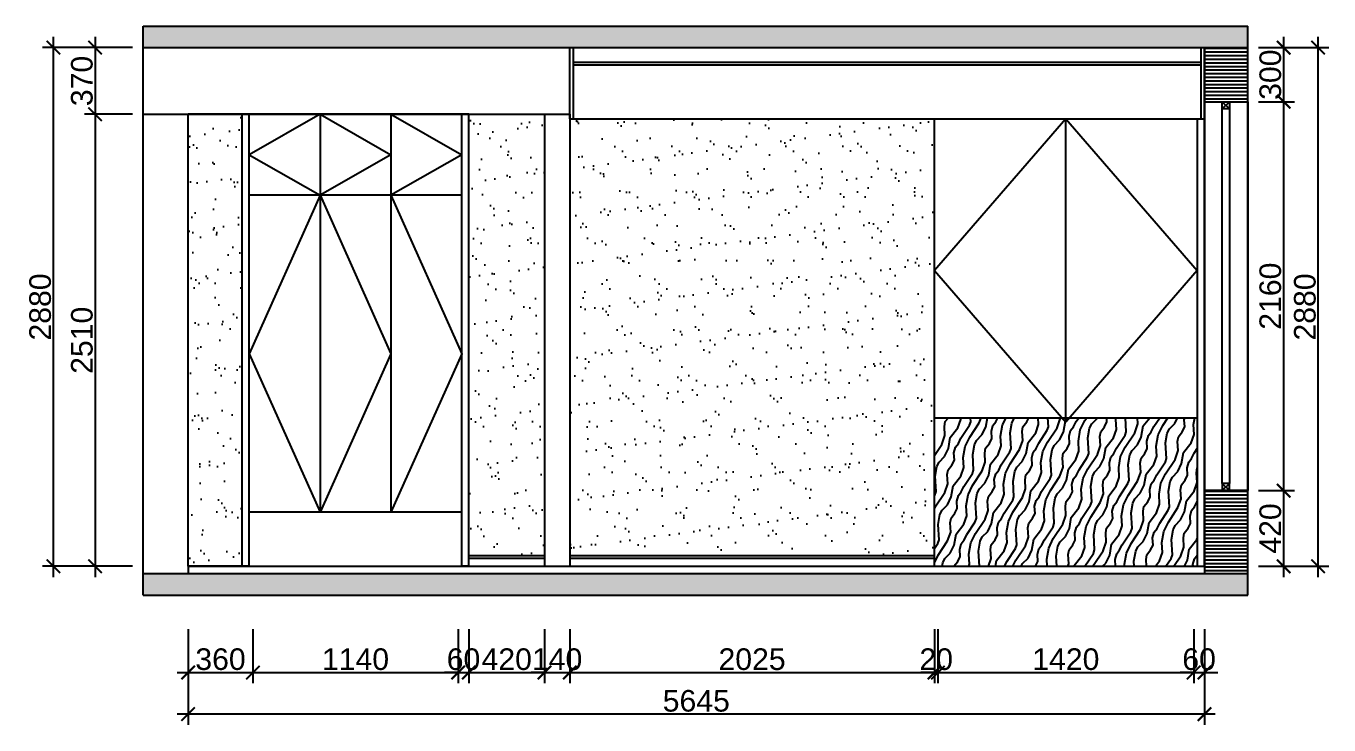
# Model space of a CAD drawing. Header units: millimetres. Extents: x 84840 to 206424, y -288515 to -124389.
# Drawn here: x 143563 to 150799, y -201797 to -197916 of the extents above; entities that cross this region are included whole.
import ezdxf

# ---------------------------------------------------------------- set-up
doc = ezdxf.new("R2010")
doc.units = ezdxf.units.MM
doc.header["$PDMODE"] = 3
doc.layers.add('8', color=8, linetype='Continuous')
doc.layers.add('HAT【填充】', color=250, linetype='Continuous')
doc.styles.add('Arial', font='arial.ttf')
doc.dimstyles.new('1比60', dxfattribs={"dimscale": 60, "dimtxt": 2, "dimasz": 1.25, "dimexe": 1, "dimexo": 1, "dimgap": 0.2, "dimtad": 1, "dimdec": 0, "dimrnd": 0.005, "dimzin": 0, "dimdsep": 46, "dimtxsty": 'Arial', "dimblk": 'ARCHTICK', "dimcen": 0.125, "dimdle": 1, "dimclrd": 44, "dimclre": 44, "dimclrt": 50, "dimadec": 0, "dimazin": 0, "dimtfac": 1, "dimtdec": 0, "dimtix": 1, "dimtmove": 2, "dimatfit": 3, "dimldrblk": 'DOT', "dimfxl": 4, "dimfxlon": 1, "dimtvp": 1, "dimtolj": 1, "dimtzin": 0, "dimarcsym": 0})

# ---------------------------------------------------------------- blocks, each defined once
blk = doc.blocks.new('_ArchTick')
at = {"color": 0, "linetype": 'ByBlock', "const_width": 0.15}
blk.add_lwpolyline([(-0.5, -0.5), (0.5, 0.5)], dxfattribs=at)
blk = doc.blocks.new('*D105')
at = {"color": 44, "lineweight": -2}
for p, q in [((143947.1, -197976.3), (143947.1, -198466.3)), ((144153.9, -198036.3), (143887.1, -198036.3)), ((144153.9, -198406.3), (143887.1, -198406.3))]:
    blk.add_line(p, q, dxfattribs=at)
at = {"layer": 'Defpoints', "color": 0}
for p in [(144213.9, -198036.3), (143947.1, -198406.3), (144213.9, -198406.3)]:
    blk.add_point(p, dxfattribs=at)
at = {"color": 44, "lineweight": -2, "xscale": 75, "yscale": 75, "zscale": 75}
for p, rotation in [((143947.1, -198036.3), 90), ((143947.1, -198406.3), 270)]:
    blk.add_blockref('_ArchTick', p, dxfattribs=dict(at, rotation=rotation))
at = {"color": 50, "insert": (143873.8, -198221.3), "char_height": 120, "attachment_point": 5, "rotation": 90, "style": 'Arial'}
blk.add_mtext('\\A1;370', dxfattribs=at)
blk = doc.blocks.new('_Dot')
at = {"color": 0, "linetype": 'ByBlock', "lineweight": -2}
blk.add_line((-0.5, 0), (-1, 0), dxfattribs=at)
at = {"color": 0, "linetype": 'ByBlock', "const_width": 0.5}
blk.add_lwpolyline([(-0.25, 0, 1), (0.25, 0, 1)], format="xyb", close=True, dxfattribs=at)
blk = doc.blocks.new('*D106')
at = {"color": 44, "lineweight": -2}
for p, q in [((143947.1, -198346.3), (143947.1, -200976.3)), ((144153.9, -198406.3), (143887.1, -198406.3)), ((144153.9, -200916.3), (143887.1, -200916.3))]:
    blk.add_line(p, q, dxfattribs=at)
at = {"layer": 'Defpoints', "color": 0}
for p in [(144213.9, -198406.3), (143947.1, -200916.3), (144213.9, -200916.3)]:
    blk.add_point(p, dxfattribs=at)
at = {"color": 44, "lineweight": -2, "xscale": 75, "yscale": 75, "zscale": 75}
for p, rotation in [((143947.1, -198406.3), 90), ((143947.1, -200916.3), 270)]:
    blk.add_blockref('_ArchTick', p, dxfattribs=dict(at, rotation=rotation))
at = {"color": 50, "insert": (143873.9, -199661.3), "char_height": 120, "attachment_point": 5, "rotation": 90, "style": 'Arial'}
blk.add_mtext('\\A1;2510', dxfattribs=at)
blk = doc.blocks.new('*D107')
at = {"color": 44, "lineweight": -2}
for p, q in [((143715.4, -200976.3), (143715.4, -197976.3)), ((143887.1, -198036.3), (143655.4, -198036.3)), ((143887.1, -200916.3), (143655.4, -200916.3))]:
    blk.add_line(p, q, dxfattribs=at)
at = {"layer": 'Defpoints', "color": 0}
for p in [(143715.4, -198036.3), (143947.1, -198036.3), (143947.1, -200916.3)]:
    blk.add_point(p, dxfattribs=at)
at = {"color": 44, "lineweight": -2, "xscale": 75, "yscale": 75, "zscale": 75}
for p, rotation in [((143715.4, -198036.3), 90), ((143715.4, -200916.3), 270)]:
    blk.add_blockref('_ArchTick', p, dxfattribs=dict(at, rotation=rotation))
at = {"color": 50, "insert": (143642.1, -199476.3), "char_height": 120, "attachment_point": 5, "rotation": 90, "style": 'Arial'}
blk.add_mtext('\\A1;2880', dxfattribs=at)
blk = doc.blocks.new('*D185')
at = {"color": 44, "lineweight": -2}
for p, q in [((144463.2, -201266.2), (144463.2, -201566.2)), ((144823.2, -201266.2), (144823.2, -201566.2)), ((144403.2, -201506.2), (144883.2, -201506.2))]:
    blk.add_line(p, q, dxfattribs=at)
at = {"layer": 'Defpoints', "color": 0}
for p in [(144463.2, -200916.3), (144823.2, -200916.3), (144823.2, -201506.2)]:
    blk.add_point(p, dxfattribs=at)
at = {"color": 44, "lineweight": -2, "xscale": 75, "yscale": 75, "zscale": 75, "rotation": 180}
blk.add_blockref('_ArchTick', (144463.2, -201506.2), dxfattribs=at)
at = {"color": 44, "lineweight": -2, "xscale": 75, "yscale": 75, "zscale": 75}
blk.add_blockref('_ArchTick', (144823.2, -201506.2), dxfattribs=at)
at = {"color": 50, "insert": (144643.2, -201432.8), "char_height": 120, "attachment_point": 5, "style": 'Arial'}
blk.add_mtext('\\A1;360', dxfattribs=at)
blk = doc.blocks.new('*D186')
at = {"color": 44, "lineweight": -2}
for p, q in [((144823.2, -201266.2), (144823.2, -201566.2)), ((145962.7, -201266.2), (145962.7, -201566.2)), ((144763.2, -201506.2), (146022.7, -201506.2))]:
    blk.add_line(p, q, dxfattribs=at)
at = {"layer": 'Defpoints', "color": 0}
for p in [(144823.2, -200916.3), (145962.7, -200916.3), (145962.7, -201506.2)]:
    blk.add_point(p, dxfattribs=at)
at = {"color": 44, "lineweight": -2, "xscale": 75, "yscale": 75, "zscale": 75, "rotation": 180}
blk.add_blockref('_ArchTick', (144823.2, -201506.2), dxfattribs=at)
at = {"color": 44, "lineweight": -2, "xscale": 75, "yscale": 75, "zscale": 75}
blk.add_blockref('_ArchTick', (145962.7, -201506.2), dxfattribs=at)
at = {"color": 50, "insert": (145392.9, -201432.9), "char_height": 120, "attachment_point": 5, "style": 'Arial'}
blk.add_mtext('\\A1;1140', dxfattribs=at)
blk = doc.blocks.new('*D187')
at = {"color": 44, "lineweight": -2}
for p, q in [((145962.7, -201266.2), (145962.7, -201566.2)), ((146022.7, -201266.2), (146022.7, -201566.2)), ((145962.7, -201506.2), (145887.7, -201506.2)), ((145962.7, -201506.2), (146022.7, -201506.2)), ((146022.7, -201506.2), (146097.7, -201506.2))]:
    blk.add_line(p, q, dxfattribs=at)
at = {"layer": 'Defpoints', "color": 0}
for p in [(145962.7, -200916.3), (146022.7, -200916.3), (146022.7, -201506.2)]:
    blk.add_point(p, dxfattribs=at)
at = {"color": 44, "lineweight": -2, "xscale": 75, "yscale": 75, "zscale": 75}
blk.add_blockref('_ArchTick', (145962.7, -201506.2), dxfattribs=at)
at = {"color": 44, "lineweight": -2, "xscale": 75, "yscale": 75, "zscale": 75, "rotation": 180}
blk.add_blockref('_ArchTick', (146022.7, -201506.2), dxfattribs=at)
at = {"color": 50, "insert": (145992.7, -201432.9), "char_height": 120, "attachment_point": 5, "style": 'Arial'}
blk.add_mtext('\\A1;60', dxfattribs=at)
blk = doc.blocks.new('*D188')
at = {"color": 44, "lineweight": -2}
for p, q in [((146022.7, -201266.2), (146022.7, -201566.2)), ((146442.7, -201266.2), (146442.7, -201566.2)), ((145962.7, -201506.2), (146502.7, -201506.2))]:
    blk.add_line(p, q, dxfattribs=at)
at = {"layer": 'Defpoints', "color": 0}
for p in [(146022.7, -200916.3), (146442.7, -200916.3), (146442.7, -201506.2)]:
    blk.add_point(p, dxfattribs=at)
at = {"color": 44, "lineweight": -2, "xscale": 75, "yscale": 75, "zscale": 75, "rotation": 180}
blk.add_blockref('_ArchTick', (146022.7, -201506.2), dxfattribs=at)
at = {"color": 44, "lineweight": -2, "xscale": 75, "yscale": 75, "zscale": 75}
blk.add_blockref('_ArchTick', (146442.7, -201506.2), dxfattribs=at)
at = {"color": 50, "insert": (146232.7, -201432.9), "char_height": 120, "attachment_point": 5, "style": 'Arial'}
blk.add_mtext('\\A1;420', dxfattribs=at)
blk = doc.blocks.new('*D189')
at = {"color": 44, "lineweight": -2}
for p, q in [((146442.7, -201266.2), (146442.7, -201566.2)), ((146582.7, -201266.2), (146582.7, -201566.2)), ((146442.7, -201506.2), (146367.7, -201506.2)), ((146442.7, -201506.2), (146582.7, -201506.2)), ((146582.7, -201506.2), (146657.7, -201506.2))]:
    blk.add_line(p, q, dxfattribs=at)
at = {"layer": 'Defpoints', "color": 0}
for p in [(146442.7, -200916.3), (146582.7, -200916.3), (146582.7, -201506.2)]:
    blk.add_point(p, dxfattribs=at)
at = {"color": 44, "lineweight": -2, "xscale": 75, "yscale": 75, "zscale": 75}
blk.add_blockref('_ArchTick', (146442.7, -201506.2), dxfattribs=at)
at = {"color": 44, "lineweight": -2, "xscale": 75, "yscale": 75, "zscale": 75, "rotation": 180}
blk.add_blockref('_ArchTick', (146582.7, -201506.2), dxfattribs=at)
at = {"color": 50, "insert": (146512.7, -201432.9), "char_height": 120, "attachment_point": 5, "style": 'Arial'}
blk.add_mtext('\\A1;140', dxfattribs=at)
blk = doc.blocks.new('*D190')
at = {"color": 44, "lineweight": -2}
for p, q in [((146582.7, -201266.2), (146582.7, -201566.2)), ((148607.7, -201266.2), (148607.7, -201566.2)), ((146522.7, -201506.2), (148667.7, -201506.2))]:
    blk.add_line(p, q, dxfattribs=at)
at = {"layer": 'Defpoints', "color": 0}
for p in [(146582.7, -200916.3), (148607.7, -200916.3), (148607.7, -201506.2)]:
    blk.add_point(p, dxfattribs=at)
at = {"color": 44, "lineweight": -2, "xscale": 75, "yscale": 75, "zscale": 75, "rotation": 180}
blk.add_blockref('_ArchTick', (146582.7, -201506.2), dxfattribs=at)
at = {"color": 44, "lineweight": -2, "xscale": 75, "yscale": 75, "zscale": 75}
blk.add_blockref('_ArchTick', (148607.7, -201506.2), dxfattribs=at)
at = {"color": 50, "insert": (147595.2, -201432.9), "char_height": 120, "attachment_point": 5, "style": 'Arial'}
blk.add_mtext('\\A1;2025', dxfattribs=at)
blk = doc.blocks.new('*D191')
at = {"color": 44, "lineweight": -2}
for p, q in [((148607.7, -201266.2), (148607.7, -201566.2)), ((148627.7, -201266.2), (148627.7, -201566.2)), ((148607.7, -201506.2), (148532.7, -201506.2)), ((148607.7, -201506.2), (148627.7, -201506.2)), ((148627.7, -201506.2), (148702.7, -201506.2))]:
    blk.add_line(p, q, dxfattribs=at)
at = {"layer": 'Defpoints', "color": 0}
for p in [(148607.7, -200916.3), (148627.7, -200916.3), (148627.7, -201506.2)]:
    blk.add_point(p, dxfattribs=at)
at = {"color": 44, "lineweight": -2, "xscale": 75, "yscale": 75, "zscale": 75}
blk.add_blockref('_ArchTick', (148607.7, -201506.2), dxfattribs=at)
at = {"color": 44, "lineweight": -2, "xscale": 75, "yscale": 75, "zscale": 75, "rotation": 180}
blk.add_blockref('_ArchTick', (148627.7, -201506.2), dxfattribs=at)
at = {"color": 50, "insert": (148617.7, -201432.9), "char_height": 120, "attachment_point": 5, "style": 'Arial'}
blk.add_mtext('\\A1;20', dxfattribs=at)
blk = doc.blocks.new('*D192')
at = {"color": 44, "lineweight": -2}
for p, q in [((148627.7, -201266.2), (148627.7, -201566.2)), ((150047.7, -201266.2), (150047.7, -201566.2)), ((148567.7, -201506.2), (150107.7, -201506.2))]:
    blk.add_line(p, q, dxfattribs=at)
at = {"layer": 'Defpoints', "color": 0}
for p in [(148627.7, -200916.3), (150047.7, -200916.3), (150047.7, -201506.2)]:
    blk.add_point(p, dxfattribs=at)
at = {"color": 44, "lineweight": -2, "xscale": 75, "yscale": 75, "zscale": 75, "rotation": 180}
blk.add_blockref('_ArchTick', (148627.7, -201506.2), dxfattribs=at)
at = {"color": 44, "lineweight": -2, "xscale": 75, "yscale": 75, "zscale": 75}
blk.add_blockref('_ArchTick', (150047.7, -201506.2), dxfattribs=at)
at = {"color": 50, "insert": (149337.7, -201432.9), "char_height": 120, "attachment_point": 5, "style": 'Arial'}
blk.add_mtext('\\A1;1420', dxfattribs=at)
blk = doc.blocks.new('*D193')
at = {"color": 44, "lineweight": -2}
for p, q in [((150047.7, -201266.2), (150047.7, -201566.2)), ((150107.7, -201266.2), (150107.7, -201566.2)), ((150047.7, -201506.2), (149972.7, -201506.2)), ((150047.7, -201506.2), (150107.7, -201506.2)), ((150107.7, -201506.2), (150182.7, -201506.2))]:
    blk.add_line(p, q, dxfattribs=at)
at = {"layer": 'Defpoints', "color": 0}
for p in [(150047.7, -200916.3), (150107.7, -200916.3), (150107.7, -201506.2)]:
    blk.add_point(p, dxfattribs=at)
at = {"color": 44, "lineweight": -2, "xscale": 75, "yscale": 75, "zscale": 75}
blk.add_blockref('_ArchTick', (150047.7, -201506.2), dxfattribs=at)
at = {"color": 44, "lineweight": -2, "xscale": 75, "yscale": 75, "zscale": 75, "rotation": 180}
blk.add_blockref('_ArchTick', (150107.7, -201506.2), dxfattribs=at)
at = {"color": 50, "insert": (150077.7, -201432.9), "char_height": 120, "attachment_point": 5, "style": 'Arial'}
blk.add_mtext('\\A1;60', dxfattribs=at)
blk = doc.blocks.new('*D194')
at = {"color": 44, "lineweight": -2}
for p, q in [((144463.2, -201566.2), (144463.2, -201797.3)), ((150107.7, -201566.2), (150107.7, -201797.3)), ((150167.7, -201737.3), (144403.2, -201737.3))]:
    blk.add_line(p, q, dxfattribs=at)
at = {"layer": 'Defpoints', "color": 0}
for p in [(144463.2, -201506.2), (150107.7, -201506.2), (144463.2, -201737.3)]:
    blk.add_point(p, dxfattribs=at)
at = {"color": 44, "lineweight": -2, "xscale": 75, "yscale": 75, "zscale": 75, "rotation": 180}
blk.add_blockref('_ArchTick', (144463.2, -201737.3), dxfattribs=at)
at = {"color": 44, "lineweight": -2, "xscale": 75, "yscale": 75, "zscale": 75}
blk.add_blockref('_ArchTick', (150107.7, -201737.3), dxfattribs=at)
at = {"color": 50, "insert": (147285.4, -201664), "char_height": 120, "attachment_point": 5, "style": 'Arial'}
blk.add_mtext('\\A1;5645', dxfattribs=at)
blk = doc.blocks.new('*D344')
at = {"color": 44, "lineweight": -2}
for p, q in [((150547, -197976.3), (150547, -198396.3)), ((150407.7, -198036.3), (150607, -198036.3)), ((150407.7, -198336.3), (150607, -198336.3))]:
    blk.add_line(p, q, dxfattribs=at)
at = {"layer": 'Defpoints', "color": 0}
for p in [(150347.7, -198036.3), (150347.7, -198336.3), (150547, -198336.3)]:
    blk.add_point(p, dxfattribs=at)
at = {"color": 44, "lineweight": -2, "xscale": 75, "yscale": 75, "zscale": 75}
for p, rotation in [((150547, -198036.3), 90), ((150547, -198336.3), 270)]:
    blk.add_blockref('_ArchTick', p, dxfattribs=dict(at, rotation=rotation))
at = {"color": 50, "insert": (150473.7, -198186.3), "char_height": 120, "attachment_point": 5, "rotation": 90, "style": 'Arial'}
blk.add_mtext('\\A1;300', dxfattribs=at)
blk = doc.blocks.new('*D345')
at = {"color": 44, "lineweight": -2}
for p, q in [((150547, -198276.3), (150547, -200556.3)), ((150407.7, -198336.3), (150607, -198336.3)), ((150407.7, -200496.3), (150607, -200496.3))]:
    blk.add_line(p, q, dxfattribs=at)
at = {"layer": 'Defpoints', "color": 0}
for p in [(150347.7, -198336.3), (150347.7, -200496.3), (150547, -200496.3)]:
    blk.add_point(p, dxfattribs=at)
at = {"color": 44, "lineweight": -2, "xscale": 75, "yscale": 75, "zscale": 75}
for p, rotation in [((150547, -198336.3), 90), ((150547, -200496.3), 270)]:
    blk.add_blockref('_ArchTick', p, dxfattribs=dict(at, rotation=rotation))
at = {"color": 50, "insert": (150473.7, -199416.3), "char_height": 120, "attachment_point": 5, "rotation": 90, "style": 'Arial'}
blk.add_mtext('\\A1;2160', dxfattribs=at)
blk = doc.blocks.new('*D346')
at = {"color": 44, "lineweight": -2}
for p, q in [((150547, -200436.3), (150547, -200976.3)), ((150407.7, -200496.3), (150607, -200496.3)), ((150407.7, -200916.3), (150607, -200916.3))]:
    blk.add_line(p, q, dxfattribs=at)
at = {"layer": 'Defpoints', "color": 0}
for p in [(150347.7, -200496.3), (150347.7, -200916.3), (150547, -200916.3)]:
    blk.add_point(p, dxfattribs=at)
at = {"color": 44, "lineweight": -2, "xscale": 75, "yscale": 75, "zscale": 75}
for p, rotation in [((150547, -200496.3), 90), ((150547, -200916.3), 270)]:
    blk.add_blockref('_ArchTick', p, dxfattribs=dict(at, rotation=rotation))
at = {"color": 50, "insert": (150473.7, -200706.3), "char_height": 120, "attachment_point": 5, "rotation": 90, "style": 'Arial'}
blk.add_mtext('\\A1;420', dxfattribs=at)
blk = doc.blocks.new('*D347')
at = {"color": 44, "lineweight": -2}
for p, q in [((150738.8, -200976.3), (150738.8, -197976.3)), ((150607, -198036.3), (150798.8, -198036.3)), ((150607, -200916.3), (150798.8, -200916.3))]:
    blk.add_line(p, q, dxfattribs=at)
at = {"layer": 'Defpoints', "color": 0}
for p in [(150547, -198036.3), (150738.8, -198036.3), (150547, -200916.3)]:
    blk.add_point(p, dxfattribs=at)
at = {"color": 44, "lineweight": -2, "xscale": 75, "yscale": 75, "zscale": 75}
for p, rotation in [((150738.8, -198036.3), 90), ((150738.8, -200916.3), 270)]:
    blk.add_blockref('_ArchTick', p, dxfattribs=dict(at, rotation=rotation))
at = {"color": 50, "insert": (150665.6, -199476.3), "char_height": 120, "attachment_point": 5, "rotation": 90, "style": 'Arial'}
blk.add_mtext('\\A1;2880', dxfattribs=at)

msp = doc.modelspace()

# ---------------------------------------------------------------- hatches: boundary and pattern name
h = msp.add_hatch(color=8)
h.paths.add_polyline_path([(150347.7, -197916.3), (144213.9, -197916.3), (144213.9, -198036.3), (150347.7, -198036.3)])
h.paths.add_polyline_path([(150347.7, -200956.3), (144213.9, -200956.3), (144213.9, -201076.3), (150347.7, -201076.3)])
h = msp.add_hatch()
h.set_pattern_fill('AR-SAND', color=250, scale=4, style=0)
h.paths.add_polyline_path([(144763.2, -198406.3), (144463.2, -198406.3), (144463.2, -200916.3), (144763.2, -200916.3)])
h = msp.add_hatch()
h.set_pattern_fill('AR-SAND', color=250, scale=4, style=0)
h.set_pattern_definition([(37.5, (11367.5, -15.35), (-6.40013, 195.7653), [0, -154.432, 0, -172.72, 0, -165.1]), (7.5, (11367.5, -15.35), (179.8093, 286.73004), [0, -83.312, 0, -139.192, 0, -53.34]), (327.5, (11242.52, -15.35), (316.39695, 0.57487), [0, -50.8, 0, -182.88, 0, -238.76]), (317.5, (11242.52, -15.35), (305.42258, 89.17173), [0, -25.4, 0, -119.888, 0, -137.16])])
h.paths.add_polyline_path([(146582.7, -198431.7), (146582.7, -200856.3), (148607.7, -200856.3), (148607.7, -198431.7)])
h.paths.add_polyline_path([(146022.7, -200856.3), (146442.7, -200856.3), (146442.7, -198406.3), (146022.7, -198406.3)])
h = msp.add_hatch()
h.set_pattern_fill('木纹面1', color=250, scale=60, angle=30, style=0, pattern_type=2)
h.set_pattern_definition([(93.43495, (181.17, 116.6), (207.8461, 120), [55.45642, -212.87174]), (70.601295, (-59.33, 217.39), (207.8461, 120), [49.8968, -1056.44854]), (70.601295, (-75.4, 485.23), (207.8461, 120), [49.8968, -1056.44854]), (70.601295, (-91.48, 753.08), (207.8461, 120), [49.8968, -1056.44854]), (93.43495, (92.48, 26.67), (207.8461, 120), [50.8441, -217.48406]), (80.19443, (89.44, 77.43), (207.8461, 120), [26.8859, -910.3441]), (80.19443, (73.36, 345.27), (207.8461, 120), [26.8859, -910.3441]), (80.19443, (57.28, 613.12), (207.8461, 120), [26.8859, -910.3441]), (51.80141, (94.015, 103.92), (207.846097, 120), [34.42455, -611.79523]), (63.69007, (115.3, 130.97), (207.8461, 120), [30.26176, -402.4044]), (93.43495, (128.72, 158.1), (207.8461, 120), [40.26346, -228.0647]), (75, (126.3, 198.3), (207.8461, 120), [32.6138, -646.2087]), (75, (110.23, 466.14), (207.8461, 120), [32.6138, -646.2087]), (51.80141, (134.744, 229.795), (207.846097, 120), [26.30844, -619.91134]), (93.43495, (27.9, -17.01), (207.8461, 120), [86.2752, -182.05296]), (80.19443, (22.73, 69.1), (207.8461, 120), [54.88274, -882.3472]), (80.19443, (6.66, 336.95), (207.8461, 120), [54.88274, -882.3472]), (80.19443, (-9.42, 604.8), (207.8461, 120), [54.88274, -882.3472]), (63.69007, (32.08, 123.19), (207.8461, 120), [26.88671, -405.77944]), (45.945396, (44, 147.29), (207.846106, 119.999985), [42.74981, -830.86337]), (63.69007, (73.72, 178.01), (207.8461, 120), [49.1156, -383.55055]), (80.19443, (95.5, 222.04), (207.8461, 120), [62.36806, -874.8619]), (80.19443, (79.42, 489.89), (207.8461, 120), [62.36806, -874.8619]), (80.19443, (63.34, 757.73), (207.8461, 120), [62.36806, -874.8619]), (51.80141, (106.11, 283.5), (207.846097, 120), [68.57402, -577.64576]), (80.19443, (-30, 51.96), (207.8461, 120), [62.5688, -874.66116]), (80.19443, (-46.08, 319.8), (207.8461, 120), [62.5688, -874.66116]), (80.19443, (-62.15, 587.65), (207.8461, 120), [62.5688, -874.66116]), (63.69007, (-19.34, 113.62), (207.8461, 120), [58.0569, -374.60925]), (56.56505, (6.39, 165.66), (207.846097, 120), [95.8315, -977.4811]), (56.56505, (-9.69, 433.5), (207.846097, 120), [95.8315, -977.4811]), (70.601295, (59.19, 245.63), (207.8461, 120), [51.8316, -1054.5137]), (70.601295, (43.11, 513.48), (207.8461, 120), [51.8316, -1054.5137]), (70.601295, (27.04, 781.32), (207.8461, 120), [51.8316, -1054.5137]), (63.69007, (-56.83, 130.47), (207.8461, 120), [32.8295, -399.83667]), (56.56505, (-42.28, 159.9), (207.846097, 120), [85.8969, -987.4157]), (56.56505, (-58.36, 427.74), (207.846098, 120), [85.8969, -987.4157]), (70.601295, (5.05, 231.58), (207.8461, 120), [20.4099, -1085.93546]), (70.601295, (-11.03, 499.43), (207.8461, 120), [20.4099, -1085.93546]), (70.601295, (-27.1, 767.27), (207.8461, 120), [20.4099, -1085.93546])])
h.paths.add_polyline_path([(148607.7, -200091), (148607.7, -200916.3), (150067.7, -200916.3), (150067.7, -200091)])
at = {"layer": 'HAT【填充】'}
h = msp.add_hatch(dxfattribs=at)
h.set_pattern_fill('_USER', color=256, scale=20, style=0, pattern_type=0)
h.set_pattern_definition([(0, (0, 0), (0, 20), [])])
h.paths.add_polyline_path([(150347.7, -200496.3), (150107.7, -200496.3), (150107.7, -200916.3), (150107.7, -200956.3), (150347.7, -200956.3)])
h.paths.add_polyline_path([(150347.7, -198036.3), (150107.7, -198036.3), (150107.7, -198336.3), (150347.7, -198336.3)])

# ---------------------------------------------------------------- linework, layer by layer
for p, q in [((144213.9, -197916.3), (150347.7, -197916.3)), ((144213.9, -201076.3), (144213.9, -197916.3)), ((150347.7, -201076.3), (150347.7, -197916.3)), ((144213.9, -198036.3), (150347.7, -198036.3)), ((150107.7, -200916.3), (150107.7, -198036.3)), ((146442.7, -198406.3), (146442.7, -200916.3)), ((146582.7, -198406.3), (146582.7, -200916.3)), ((144463.2, -200916.3), (144463.2, -200956.3)), ((150107.7, -200916.3), (150107.7, -200956.3)), ((144213.9, -200956.3), (150347.7, -200956.3)), ((144213.9, -201076.3), (150347.7, -201076.3))]:
    msp.add_line(p, q)
at = {"color": 4}
for p, q in [((146582.7, -198431.7), (146582.7, -198036.3)), ((146602.7, -198431.7), (146602.7, -198036.3)), ((150087.7, -198036.3), (150087.7, -198431.7)), ((150107.7, -198036.3), (150107.7, -198431.7)), ((146602.7, -198116.7), (150087.7, -198116.7)), ((146602.7, -198131.7), (150087.7, -198131.7)), ((144213.9, -198406.3), (146582.7, -198406.3)), ((144463.2, -200916.3), (144463.2, -198406.3)), ((146022.7, -198406.3), (144463.2, -198406.3)), ((144763.2, -200916.3), (144763.2, -198406.3)), ((144803.2, -200916.3), (144803.2, -198406.3)), ((145196.3, -198406.3), (145196.3, -200616.3)), ((145196.3, -198406.3), (145196.3, -198856.3)), ((145589.5, -198406.3), (145589.5, -200616.3)), ((145982.7, -200916.3), (145982.7, -198406.3)), ((146022.7, -200916.3), (146022.7, -198406.3)), ((146582.7, -198431.7), (150107.7, -198431.7)), ((148607.7, -200916.3), (148607.7, -198431.7)), ((148607.7, -198431.7), (150107.7, -198431.7)), ((149337.7, -200116.3), (149337.7, -198431.7)), ((150067.7, -198431.7), (150067.7, -200916.3)), ((150107.7, -198406.3), (150107.7, -200916.3)), ((145982.7, -198856.3), (144803.2, -198856.3)), ((145196.3, -198856.3), (145196.3, -200616.3)), ((148607.7, -200091), (150067.7, -200091)), ((145982.7, -200616.3), (144803.2, -200616.3)), ((146022.7, -200856.3), (146442.7, -200856.3)), ((146582.7, -200856.3), (148607.7, -200856.3)), ((144503.2, -200916.3), (144463.2, -200916.3)), ((144803.2, -200916.3), (144463.2, -200916.3)), ((146022.7, -200916.3), (145982.7, -200916.3)), ((145982.7, -200916.3), (146022.7, -200916.3)), ((146022.7, -200916.3), (145982.7, -200916.3)), ((150067.7, -200916.3), (150107.7, -200916.3))]:
    msp.add_line(p, q, dxfattribs=at)
at = {"color": 250}
msp.add_line((144463.2, -200916.3), (150107.7, -200916.3), dxfattribs=at)
at = {"color": 8}
for p, q in [((146022.7, -200871.3), (146442.7, -200871.3)), ((146582.7, -200871.3), (148607.7, -200871.3))]:
    msp.add_line(p, q, dxfattribs=at)
at = {"color": 3}
for points in [[(150107.7, -198336.3), (150347.7, -198336.3), (150347.7, -200496.3), (150107.7, -200496.3)], [(150206.2, -198336.3), (150246.2, -198336.3), (150246.2, -200456.3), (150206.2, -200456.3)]]:
    msp.add_lwpolyline(points, close=True, dxfattribs=at)
at = {"layer": '8', "color": 3}
for p, q in [((150206.2, -198336.3), (150246.2, -198376.3)), ((150206.2, -198376.3), (150246.2, -198336.3)), ((150206.2, -200496.3), (150246.2, -200456.3)), ((150206.2, -200456.3), (150246.2, -200496.3))]:
    msp.add_line(p, q, dxfattribs=at)
for points in [[(150206.2, -198336.3), (150246.2, -198336.3), (150246.2, -198376.3), (150206.2, -198376.3), (150206.2, -198336.3)], [(150206.2, -200496.3), (150246.2, -200496.3), (150246.2, -200456.3), (150206.2, -200456.3), (150206.2, -200496.3)]]:
    msp.add_lwpolyline(points, dxfattribs=at)
at = {"layer": '8'}
for points in [[(145196.3, -198406.3), (144803.2, -198631.3), (145196.3, -198856.3)], [(145196.3, -198406.3), (145589.5, -198631.3), (145196.3, -198856.3)], [(145589.5, -198406.3), (145982.7, -198631.3), (145589.5, -198856.3)], [(149337.7, -198431.7), (148607.7, -199274), (149337.7, -200116.3)], [(149337.7, -198431.7), (150067.7, -199274), (149337.7, -200116.3)], [(145196.3, -198856.3), (144803.2, -199736.3), (145196.3, -200616.3)], [(145196.3, -198856.3), (145589.5, -199736.3), (145196.3, -200616.3)], [(145589.5, -198856.3), (145982.7, -199736.3), (145589.5, -200616.3)]]:
    msp.add_lwpolyline(points, dxfattribs=at)

# ---------------------------------------------------------------- dimensions: what is measured, and where the dimension line sits
at = {"color": 4}
for base, p1, p2, picture, middle in [((143715.4, -198036.3), (143947.1, -200916.3), (143947.1, -198036.3), '*D107', (143642.1, -199476.3)), ((143947.1, -198406.3), (144213.9, -198036.3), (144213.9, -198406.3), '*D105', (143873.8, -198221.3)), ((150547, -198336.3), (150347.7, -198036.3), (150347.7, -198336.3), '*D344', (150473.7, -198186.3)), ((150738.8, -198036.3), (150547, -200916.3), (150547, -198036.3), '*D347', (150665.6, -199476.3)), ((150547, -200496.3), (150347.7, -198336.3), (150347.7, -200496.3), '*D345', (150473.7, -199416.3)), ((143947.1, -200916.3), (144213.9, -198406.3), (144213.9, -200916.3), '*D106', (143873.9, -199661.3)), ((150547, -200916.3), (150347.7, -200496.3), (150347.7, -200916.3), '*D346', (150473.7, -200706.3))]:
    dim = msp.add_linear_dim(base=base, p1=p1, p2=p2, angle=90, dimstyle='1比60', override={"dimzin": 8}, dxfattribs=at)
    dim.commit()
    dim.dimension.update_dxf_attribs({"geometry": picture, "text_midpoint": middle})
for base, p1, p2, picture, middle in [((144823.2, -201506.2), (144463.2, -200916.3), (144823.2, -200916.3), '*D185', (144643.2, -201432.8)), ((145962.7447, -201506.155), (144823.1526, -200916.3263), (145962.7447, -200916.3263), '*D186', (145392.9486, -201432.8862)), ((146022.7, -201506.2), (145962.7, -200916.3), (146022.7, -200916.3), '*D187', (145992.7, -201432.9)), ((146442.7, -201506.2), (146022.7, -200916.3), (146442.7, -200916.3), '*D188', (146232.7, -201432.9)), ((146582.7, -201506.2), (146442.7, -200916.3), (146582.7, -200916.3), '*D189', (146512.7, -201432.9)), ((148607.7, -201506.2), (146582.7, -200916.3), (148607.7, -200916.3), '*D190', (147595.2, -201432.9)), ((148627.7, -201506.2), (148607.7, -200916.3), (148627.7, -200916.3), '*D191', (148617.7, -201432.9)), ((150047.7, -201506.2), (148627.7, -200916.3), (150047.7, -200916.3), '*D192', (149337.7, -201432.9)), ((150107.7, -201506.2), (150047.7, -200916.3), (150107.7, -200916.3), '*D193', (150077.7, -201432.9)), ((144463.1526, -201737.2816), (150107.7447, -201506.155), (144463.1526, -201506.155), '*D194', (147285.4486, -201664.0128))]:
    dim = msp.add_linear_dim(base=base, p1=p1, p2=p2, dimstyle='1比60', dxfattribs=at)
    dim.commit()
    dim.dimension.update_dxf_attribs({"geometry": picture, "text_midpoint": middle})

doc.saveas('drawing.dxf')
